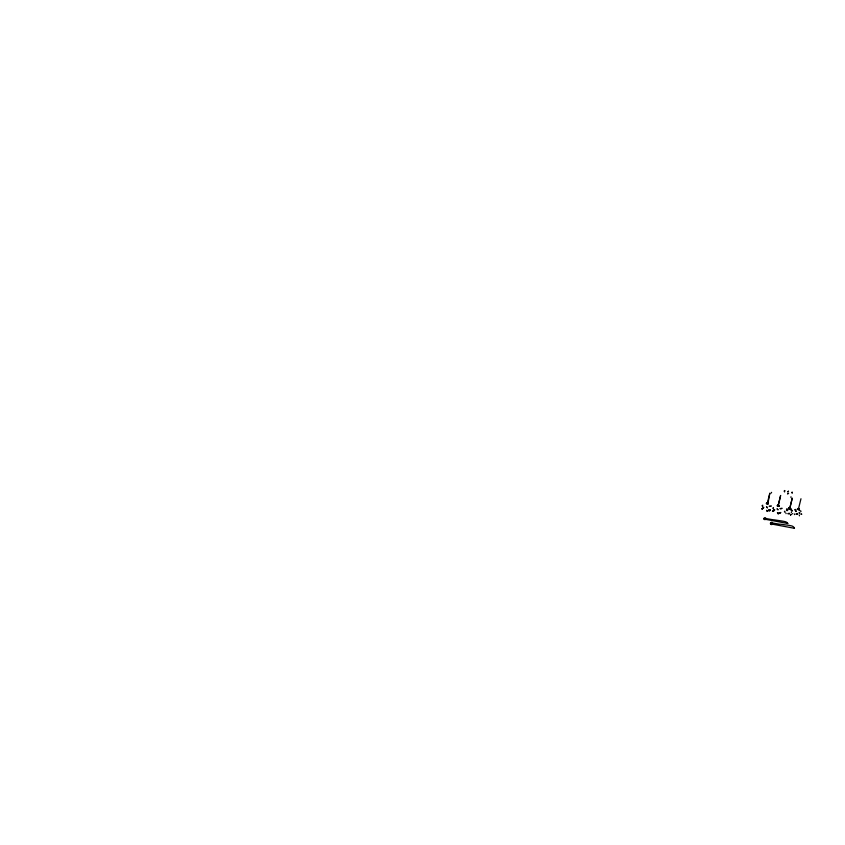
<?xml version="1.0" encoding="UTF-8"?>
<svg xmlns="http://www.w3.org/2000/svg" width="845" height="845" viewBox="0 0 845 845"><rect width="100%" height="100%" fill="white"/><g stroke="black" fill="none" stroke-linecap="round" stroke-linejoin="round"><path stroke-width="1.27" d="M801.789 514.214L801.345 513.855M778.953 506.345L778.087 505.933M773.017 508.215L773.471 507.539L773.228 508.679A3.359 1.859 44.2 0 0 773.502 509.007L773.597 509.112M790.878 514.341L790.614 515.186L790.666 514.594M799.349 515.017L799.391 515.83M767.292 507.718C768.38 508.87 765.052 504.887 767.186 507.581M777.822 509.493L778.087 509.862M791.828 492.508L792.166 492.065L792.198 492.836M786.505 509.989L786.716 508.764M777.96 506.398C778.477 505.532 777.949 505.859 777.58 505.162M778.044 506.018L777.918 506.43M792.166 511.193L792.061 510.359M788.628 493.343L787.762 493.343M787.688 509.387L787.677 509.936M785.966 513.654L786.125 513.295M794.807 513.813L794.48 514.594M791.068 509.651L791.026 510.253L791.279 509.387M799.697 510.285L799.645 510.348M799.634 510.665L799.919 510.454M791.311 512.524L791.459 511.975M773.397 511.098L774.009 510.074L773.545 510.845M800.976 498.74L798.451 508.954M792.156 493.089L792.114 492.815M770.006 510.327L770.313 509.672L769.922 510.549M767.63 503.715L766.288 503.377L766.933 503.831M763.479 507.708L762.76 508.51M799.138 509.271C796.053 509.472 800.405 509.155 798.736 508.785M787.741 509.112L787.614 509.936M788.829 508.574L790.656 508.838M798.335 509.546L797.5 508.785M767.344 503.124L769.858 493.121L767.947 503.303L766.837 502.997M778.129 505.458L780.632 495.455L778.308 505.616M789.758 508.331L792.272 498.117L789.821 508.225M789.642 508.922L789.758 508.479M763.098 508.331C764.25 507.264 763.827 506.62 763.014 508.172M773.957 510.475C774.052 509.049 775.383 509.461 774.083 510.285M798.303 509.683L799.222 509.715M797.648 514.404L797.353 513.929M768.274 503.567L767.038 503.44L767.376 504.095M762.01 508.986L761.841 508.658M772.795 511.183L772.615 510.993M778.921 513.221L779.322 512.661L778.773 513.464M791.649 510.306L792.061 510.401M800.68 511.732L801.049 511.13M762.232 505.68L762.686 505.204L762.443 506.345M789.378 513.929L788.702 513.623M788.396 491.367L788.396 491.346A3.359 0.634 -79.3 0 0 788.322 491.177L787.751 491.927L788.522 491.325M771.231 493.057L771.601 492.35M789.072 513.063L788.955 513.844M797.764 513.675L797.321 514.119M790.962 496.744L790.983 497.536M789.98 508.669L789.177 508.067M790.307 508.384L789.293 508.194L790.096 508.426M798.736 509.123L797.638 508.521M798.388 509.208L799.169 509.619M797.141 513.961L797.131 513.39M792.261 513.697L792.842 513.76M784.593 490.512L784.181 491.336L784.741 490.808M794.987 509.715L794.955 510.232M788.3 513.538L787.762 513.697M796.962 514.193L796.085 514.183M795.113 509.556L795.927 509.472M771.274 505.88L770.946 506.25M767.186 502.976L767.059 503.208M766.478 503.493L767.461 503.398M778.9 506.25L777.062 505.711L777.78 506.123M790.645 508.5L790.001 508.584M797.627 508.732L797.965 508.891M790.645 514.774L790.878 514.309M784.53 511.299L784.92 511.183M784.593 491.948L784.635 490.628M762.612 508.774L762.391 508.88A3.359 1.141 -38.1 0 1 762.084 508.965L761.915 508.87M767.038 511.162L766.668 510.264L767.334 511.394A3.359 2.176 -78.4 0 0 767.619 511.373L767.925 511.309M778.71 513.644L778.425 513.697A3.359 2.176 -78.4 0 1 778.108 513.728L778.224 513.739M767.704 503.715L766.922 503.493M769.901 510.665L769.541 510.739A3.359 1.965 79.6 0 1 769.277 510.697L769.277 510.697M762.201 508.796L763.436 507.94M787.614 510.538L786.801 510.612M770.767 506.144L769.14 506.229L769.848 506.504M781.498 508.489L782.09 508.267L781.456 508.658M780.632 508.838L779.935 508.521L781.403 508.51M767.957 503.43L768.116 503.493M777.537 505.236L778.72 505.637L777.844 505.542M778.9 505.828L778.741 505.542M788.807 507.94L789.388 508.046M789.262 508.046L789.103 508.267M790.476 508.574L789.874 508.12M801.377 514.341L800.891 514.214M795.905 511.14L796.465 511.045L795.546 511.236M777.991 505.722L777.432 505.975M779.058 505.901L778.308 505.732M797.522 508.975L798.599 509.155M780.062 513.031L780.03 513.021A3.359 1.965 79.6 0 0 780.326 513.084L780.833 512.419M767.693 503.419L768.38 503.926L767.661 503.947M777.97 506.239L778.868 505.912M789.135 507.898L789.262 507.972M797.828 508.51L798.884 508.711M789.695 508.595L788.839 508.722M798.705 509.641L799.053 509.355M785.216 512.323L784.382 511.838M799.814 513.137L799.095 512.492L799.528 512.957M777.812 505.173L778.858 505.447M798.567 509.091L798.081 509.07M790.149 508.584L789.536 508.405M778.076 505.215L779.058 505.542M789.652 507.951L790.191 508.099M789.821 509.049L790.476 508.817M769.478 510.697L768.739 509.926M766.996 503.578L767.197 503.673M798.261 509.556L797.395 509.239M767.841 503.028L768.274 503.208M787.624 494.071L788.153 493.702M790.043 508.162L790.772 508.384M772.467 511.151L772.869 511.299A3.359 1.141 -38.1 0 0 773.164 511.204M777.527 509.377C776.185 508.743 777.516 508.299 777.717 509.588M777.96 513.654L777.442 512.598L777.822 513.496M769.225 510.581L768.865 509.905M762.623 506.366L762.317 505.796M764.091 518.608C765.369 520.964 766.626 516.95 764.091 518.608M772.457 523.372L771.855 524.206L770.788 523.699L771.358 522.654L772.457 523.372M770.334 490.903L770.334 490.903M781.107 493.237L781.107 493.237M774.252 510.031C773.217 511.172 775.277 510.486 774.295 510M794.458 528.315L772.467 524.185A1.204 1.13 -23.8 0 1 770.651 524.154A1.204 1.13 -23.8 0 1 771.073 522.432A1.204 1.13 -23.8 0 1 772.742 523.055L780.041 524.28A1.12 1.067 -23.8 0 1 780.643 524.206L785.765 524.935A38.743 36.673 -23.8 0 1 791.691 525.928A4.394 4.162 -23.8 0 1 792.906 526.446L793.18 526.636A4.394 4.162 -23.8 0 1 794.406 528.125L794.458 528.315M787.762 523.499L765.771 519.358A1.204 0.824 0.1 0 1 763.943 519.242A1.204 0.824 0.1 0 1 764.419 518.017A1.204 0.824 0.1 0 1 766.088 518.555L773.376 519.823A1.12 0.771 0.1 0 1 773.999 519.802L779.122 520.594A38.743 26.713 0.1 0 1 785.047 521.629A4.394 3.031 0.1 0 1 786.262 522.062L786.526 522.21A4.394 3.031 0.1 0 1 787.709 523.351L787.762 523.499"/></g></svg>
